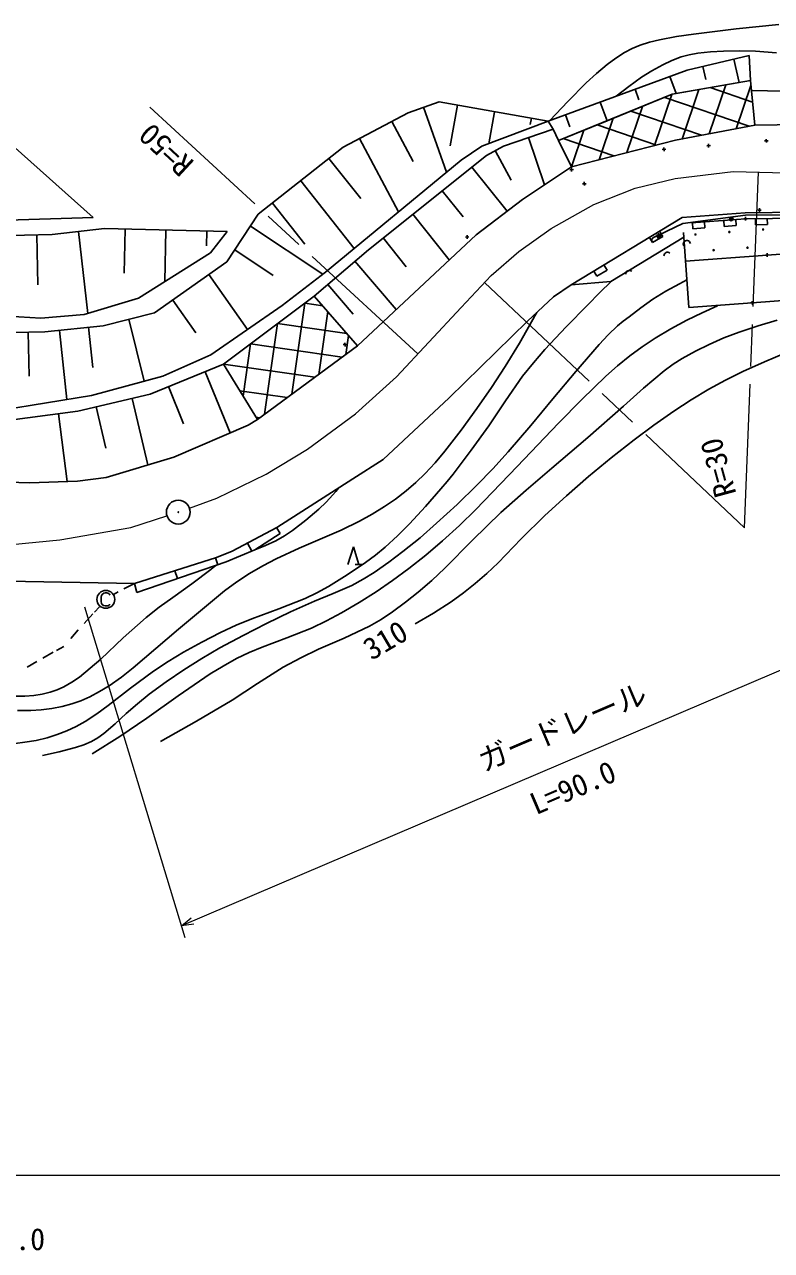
# Model space of a CAD drawing. Units: millimetres, scale not verified. Extents: x 40000 to 680000, y 20000 to 380000.
# Drawn here: x 469235 to 531596, y 198715 to 301087 of the extents above; entities that cross this region are included whole.
import ezdxf
from ezdxf.enums import TextEntityAlignment as Align

# ---------------------------------------------------------------- set-up
doc = ezdxf.new("R2010")
doc.units = ezdxf.units.MM
doc.header["$LTSCALE"] = 1000
doc.linetypes.add('CHAIN', pattern=[18.5, 12, -1.5, 3.5, -1.5])
for name, color, linetype, lineweight in [('M-BGD', 7, 'Continuous', 25), ('M-BMK', 2, 'CHAIN', 13), ('M-BMK-HTXT', 7, 'Continuous', 13), ('M-BMK-SRVR', 3, 'Continuous', 25), ('M-SUV', 7, 'Continuous', 13)]:
    doc.layers.add(name, color=color, linetype=linetype, lineweight=lineweight)
doc.styles.add('ＭＳ ゴシック', font='')
doc.styles.get('ＭＳ ゴシック').set_extended_font_data('MS Gothic')

msp = doc.modelspace()

# ---------------------------------------------------------------- linework, layer by layer
at = {"layer": 'M-BGD'}
for p, q in [((528651, 300716), (532211, 301087)), ((522241, 299822), (523664, 300083)), ((523664, 300083), (525096, 300284)), ((525096, 300284), (528651, 300716)), ((519339, 298745), (519973, 299080)), ((519973, 299080), (520632, 299360)), ((520632, 299360), (521426, 299620)), ((521426, 299620), (522241, 299822)), ((517891, 297755), (518594, 298273)), ((518594, 298273), (519339, 298745)), ((522537, 297726), (523279, 298076)), ((523279, 298076), (524051, 298375)), ((524051, 298375), (524732, 298564)), ((524564, 297284), (529747, 298489)), ((524732, 298564), (525438, 298698)), ((525438, 298698), (526504, 298816)), ((526504, 298816), (527587, 298875)), ((527587, 298875), (528928, 298893)), ((528451, 298188), (528900, 296254)), ((528928, 298893), (530274, 298851)), ((529747, 298489), (529837, 296421)), ((530274, 298851), (532027, 298710)), ((512939, 293017), (524564, 297284)), ((516134, 296217), (516991, 297008)), ((516991, 297008), (517891, 297755)), ((520746, 296691), (521621, 297231)), ((521621, 297231), (522537, 297726)), ((525860, 297585), (526111, 296507)), ((514596, 294666), (516134, 296217)), ((518638, 295109), (519675, 295924)), ((519675, 295924), (520746, 296691)), ((523111, 296751), (523637, 295319)), ((529837, 296421), (523314, 295261)), ((523637, 295319), (529837, 296421)), ((526390, 291954), (527791, 296057)), ((528650, 292383), (529881, 295988)), ((529837, 296421), (530214, 292679)), ((523314, 295261), (513814, 291397)), ((517874, 293049), (523314, 295261)), ((520205, 295684), (520528, 294803)), ((521829, 290975), (523289, 295251)), ((529747, 292591), (522680, 295004)), ((523314, 295261), (523637, 295319)), ((524130, 291525), (525541, 295657)), ((530019, 294611), (526472, 295822)), ((529923, 295567), (535035, 295480)), ((501261, 293722), (503845, 294626)), ((502553, 294174), (504453, 288746)), ((503845, 294626), (512939, 293017)), ((505386, 294354), (504784, 290954)), ((508467, 293808), (507994, 291137)), ((513105, 293077), (514596, 294666)), ((517298, 294617), (517874, 293049)), ((519515, 290387), (520835, 294253)), ((525768, 291836), (519856, 293855)), ((495836, 290837), (501261, 293722)), ((499905, 293001), (501681, 289661)), ((507405, 290923), (512939, 293017)), ((511549, 293263), (511454, 292728)), ((512939, 293017), (513379, 292345)), ((513814, 291397), (517874, 293049)), ((514392, 293550), (514759, 292549)), ((517201, 289799), (518381, 293255)), ((509233, 290937), (513379, 292345)), ((513379, 292345), (513814, 291397)), ((514887, 289212), (515927, 292257)), ((521984, 291015), (517031, 292706)), ((530214, 292679), (523595, 291424)), ((530214, 292679), (534540, 292741)), ((468191, 291007), (474972, 284962)), ((488753, 285237), (495836, 290837)), ((497192, 291558), (500446, 285439)), ((507405, 290923), (505682, 289760)), ((507812, 290162), (509233, 290937)), ((511306, 291641), (512643, 287702)), ((514887, 289212), (513814, 291397)), ((518435, 290113), (514206, 291557)), ((523595, 291424), (514887, 289212)), ((522614, 290811), (522624, 290511)), ((526193, 290961), (526493, 290972)), ((526338, 291116), (526348, 290817)), ((531022, 291370), (531322, 291381)), ((531167, 291525), (531178, 291225)), ((505682, 289760), (494357, 280416)), ((494655, 289903), (497308, 286548)), ((497950, 282282), (507812, 290162)), ((508544, 290510), (509869, 288081)), ((522469, 290656), (522769, 290666)), ((506579, 289177), (509523, 285493)), ((514887, 289212), (510813, 286470)), ((514756, 288966), (515056, 288977)), ((514901, 289121), (514911, 288822)), ((492294, 288037), (496755, 282394)), ((515827, 287781), (516127, 287792)), ((515971, 287937), (515982, 287637)), ((504114, 287207), (505850, 285035)), ((489933, 286170), (492633, 282755)), ((510813, 286470), (506935, 283532)), ((530593, 285740), (530603, 285440)), ((474972, 284962), (463980, 284628)), ((486126, 281275), (488753, 285237)), ((501648, 285237), (504692, 281428)), ((514866, 279340), (524147, 284975)), ((529407, 285365), (524147, 284975)), ((529415, 285165), (524185, 284463)), ((529428, 284865), (524932, 284532)), ((526031, 284112), (525994, 284610)), ((527618, 284731), (527655, 284232)), ((528653, 284306), (528616, 284805)), ((529278, 284860), (529578, 284870)), ((539999, 285458), (529407, 285365)), ((540001, 285258), (529415, 285165)), ((529423, 285015), (529433, 284715)), ((540004, 284958), (529428, 284865)), ((530250, 284872), (530254, 284372)), ((530448, 285585), (530748, 285595)), ((531254, 284381), (531250, 284881)), ((471555, 283543), (475923, 284042)), ((473739, 283792), (474520, 276958)), ((475923, 284042), (486149, 283805)), ((477627, 284002), (477542, 280314)), ((481036, 283924), (480936, 279616)), ((484445, 283845), (484416, 282613)), ((486149, 283805), (484756, 282018)), ((488096, 284246), (494134, 280243)), ((522151, 283651), (522162, 283351)), ((524185, 284463), (522156, 283501)), ((522514, 283398), (522254, 283825)), ((524240, 283728), (524705, 277448)), ((524996, 284536), (525033, 284038)), ((525033, 284038), (526031, 284112)), ((527655, 284232), (528653, 284306)), ((530254, 284372), (531254, 284381)), ((463806, 283392), (471555, 283543)), ((470263, 283517), (470344, 279360)), ((506935, 283532), (497046, 274259)), ((499183, 283267), (501103, 280864)), ((506040, 283344), (506339, 283354)), ((506184, 283499), (506195, 283199)), ((524269, 283330), (518195, 279642)), ((521400, 283306), (521659, 282879)), ((521607, 283072), (521611, 283129)), ((521616, 283019), (521607, 283072)), ((521611, 283129), (521623, 283170)), ((521631, 282975), (521616, 283019)), ((521623, 283170), (521645, 283217)), ((521645, 283217), (521677, 283257)), ((521659, 282879), (522514, 283398)), ((521677, 283257), (521712, 283286)), ((521712, 283286), (521750, 283308)), ((521750, 283308), (521976, 283415)), ((522156, 283501), (521976, 283415)), ((522007, 283496), (522306, 283506)), ((484756, 282018), (478738, 278234)), ((486783, 282266), (490003, 280131)), ((493429, 278406), (497950, 282282)), ((531237, 281839), (524417, 281333)), ((531087, 281834), (531387, 281844)), ((531232, 281989), (531243, 281689)), ((533456, 281986), (531237, 281839)), ((480097, 277012), (486126, 281275)), ((496820, 281313), (500273, 277284)), ((517019, 280061), (517873, 280580)), ((517873, 280580), (517614, 281008)), ((484619, 280209), (487860, 275625)), ((494357, 280416), (490740, 277617)), ((514866, 279340), (518194, 279642)), ((516759, 280489), (517019, 280061)), ((517247, 278675), (518236, 279662)), ((523930, 279440), (524232, 279598)), ((524232, 279598), (524534, 279756)), ((494559, 279375), (496683, 276897)), ((513385, 278349), (514866, 279340)), ((516260, 277685), (517247, 278675)), ((521685, 278152), (522787, 278818)), ((522787, 278818), (523930, 279440)), ((478738, 278234), (474217, 276867)), ((481605, 278078), (483536, 275346)), ((490740, 277617), (484783, 273497)), ((485840, 272722), (493429, 278406)), ((491542, 270215), (492632, 277809)), ((492632, 277809), (494138, 277593)), ((493429, 278406), (497046, 274259)), ((511220, 276313), (513385, 278349)), ((514446, 275838), (516260, 277685)), ((519705, 276678), (520678, 277439)), ((520678, 277439), (521685, 278152)), ((529994, 277840), (524705, 277448)), ((525804, 277015), (527089, 277607)), ((529844, 277835), (530144, 277845)), ((529989, 277990), (529999, 277690)), ((533303, 278095), (529994, 277840)), ((470590, 276578), (462907, 277033)), ((474217, 276867), (470590, 276578)), ((475791, 275935), (480097, 277012)), ((477944, 276474), (479236, 271307)), ((493801, 271874), (494553, 277117)), ((510548, 274480), (511675, 276460)), ((511675, 276460), (511841, 276756)), ((511841, 276756), (512007, 277053)), ((519218, 276306), (519705, 276678)), ((524543, 276389), (525804, 277015)), ((462656, 275253), (470925, 275419)), ((469547, 275391), (469621, 271718)), ((470925, 275419), (475791, 275935)), ((472142, 275548), (472756, 269762)), ((474575, 275806), (474933, 272435)), ((489284, 268556), (490368, 276113)), ((490368, 276113), (496153, 275283)), ((504693, 269911), (511220, 276313)), ((512673, 273946), (514446, 275838)), ((517962, 275161), (518755, 275916)), ((518755, 275916), (519218, 276306)), ((521893, 274885), (523203, 275663)), ((523203, 275663), (524543, 276389)), ((527631, 274912), (528898, 275402)), ((528898, 275402), (530474, 275925)), ((530474, 275925), (532077, 276393)), ((487480, 270064), (488104, 274418)), ((488104, 274418), (495766, 273318)), ((495843, 274358), (496143, 274369)), ((495988, 274514), (495998, 274214)), ((496059, 273533), (496288, 275128)), ((509375, 272542), (510548, 274480)), ((515251, 272110), (517214, 274367)), ((517214, 274367), (517962, 275161)), ((520805, 274173), (521893, 274885)), ((525255, 273813), (526387, 274367)), ((526387, 274367), (527631, 274912)), ((484783, 273497), (480778, 271732)), ((497046, 274259), (488683, 268114)), ((511717, 272844), (512673, 273946)), ((518736, 272590), (519761, 273418)), ((519761, 273418), (520805, 274173)), ((524151, 273206), (525255, 273813)), ((531004, 272928), (532843, 273697)), ((479726, 270224), (485840, 272722)), ((485840, 272722), (493465, 271628)), ((488683, 268114), (485840, 272722)), ((508209, 270765), (509375, 272542)), ((510815, 271712), (511717, 272844)), ((517757, 271723), (518736, 272590)), ((522643, 272180), (523376, 272715)), ((523376, 272715), (524151, 273206)), ((529193, 272105), (531004, 272928)), ((480778, 271732), (474836, 270095)), ((484312, 272098), (486398, 266991)), ((509378, 269660), (510815, 271712)), ((513340, 269820), (515251, 272110)), ((515762, 269786), (517757, 271723)), ((520920, 270721), (522643, 272180)), ((526358, 270631), (527761, 271395)), ((527761, 271395), (529193, 272105)), ((481254, 270849), (482520, 267750)), ((487208, 270505), (491164, 269938)), ((506990, 269019), (508209, 270765)), ((519243, 269222), (520920, 270721)), ((524887, 269744), (526358, 270631)), ((474836, 270095), (467300, 268889)), ((473697, 268803), (479726, 270224)), ((478218, 269869), (479530, 264306)), ((499166, 264758), (504693, 269911)), ((507994, 267579), (509378, 269660)), ((511501, 267594), (513340, 269820)), ((513811, 267808), (515762, 269786)), ((523456, 268810), (524887, 269744)), ((467151, 267942), (473697, 268803)), ((472060, 268588), (472806, 262919)), ((475204, 269159), (476018, 265703)), ((488575, 268289), (488864, 268247)), ((505683, 267219), (506990, 269019)), ((516265, 266611), (519243, 269222)), ((521768, 267629), (523456, 268810)), ((487907, 267641), (481706, 264971)), ((488683, 268114), (487907, 267641)), ((504333, 265461), (505683, 267219)), ((506534, 265539), (507994, 267579)), ((509624, 265414), (511501, 267594)), ((510369, 264192), (513811, 267808)), ((520122, 266404), (521768, 267629)), ((513251, 264047), (516265, 266611)), ((518202, 264896), (520122, 266404)), ((503521, 264497), (504333, 265461)), ((505026, 263534), (506534, 265539)), ((508333, 263996), (509624, 265414)), ((481706, 264971), (476065, 263248)), ((496658, 263160), (499166, 264758)), ((502673, 263583), (503521, 264497)), ((506919, 260595), (510369, 264192)), ((516322, 263344), (518202, 264896)), ((476065, 263248), (473654, 262947)), ((490287, 259100), (496658, 263160)), ((501904, 262841), (502673, 263583)), ((504510, 262921), (505026, 263534)), ((507006, 262626), (508333, 263996)), ((511111, 262214), (513251, 264047)), ((514478, 261735), (516322, 263344)), ((469649, 262818), (460938, 263089)), ((473654, 262947), (469649, 262818)), ((494986, 261808), (495216, 262093)), ((495216, 262093), (495439, 262384)), ((500211, 261464), (501100, 262149)), ((501100, 262149), (501904, 262841)), ((502705, 260828), (503991, 262309)), ((503991, 262309), (504510, 262921)), ((505342, 261009), (507006, 262626)), ((509011, 260336), (511111, 262214)), ((493815, 260612), (494423, 261189)), ((494423, 261189), (494986, 261808)), ((499286, 260828), (500211, 261464)), ((512672, 260079), (514478, 261735)), ((492731, 259701), (493815, 260612)), ((497189, 259615), (498251, 260195)), ((498251, 260195), (499286, 260828)), ((501377, 259390), (502705, 260828)), ((503642, 259441), (505342, 261009)), ((505541, 259261), (506919, 260595)), ((506648, 258041), (509011, 260336)), ((510692, 258127), (512672, 260079)), ((486570, 257101), (490287, 259100)), ((490571, 258577), (490265, 259088)), ((491618, 258843), (492731, 259701)), ((495664, 258872), (497189, 259615)), ((500382, 258396), (501377, 259390)), ((502255, 258235), (503642, 259441)), ((504122, 257971), (505541, 259261)), ((488450, 257224), (490571, 258577)), ((490218, 257966), (490932, 258378)), ((490932, 258378), (491618, 258843)), ((492172, 257354), (494120, 258186)), ((494120, 258186), (495664, 258872)), ((499352, 257451), (500382, 258396)), ((500828, 257074), (502255, 258235)), ((504327, 255704), (506648, 258041)), ((508765, 256142), (510692, 258127)), ((485251, 256570), (486570, 257101)), ((486062, 256206), (488450, 257224)), ((487849, 257789), (488208, 257121)), ((488462, 257232), (489349, 257570)), ((489349, 257570), (490218, 257966)), ((490255, 256469), (492172, 257354)), ((496241, 255984), (496698, 257480)), ((496698, 257480), (497156, 255984)), ((498540, 256776), (499352, 257451)), ((499644, 256182), (500828, 257074)), ((502731, 256784), (504122, 257971)), ((478412, 254416), (485251, 256570)), ((478614, 253667), (486062, 256206)), ((485179, 256548), (485387, 255976)), ((489123, 255879), (490255, 256469)), ((496169, 255133), (497698, 256154)), ((496844, 255984), (497444, 255984)), ((497698, 256154), (498540, 256776)), ((498424, 255337), (499644, 256182)), ((501309, 255649), (502731, 256784)), ((507835, 255250), (508765, 256142)), ((481785, 255478), (482008, 254824)), ((483210, 254396), (484776, 255586)), ((484776, 255586), (484982, 255745)), ((484982, 255745), (485195, 255910)), ((486971, 254549), (488031, 255241)), ((488031, 255241), (489123, 255879)), ((494613, 254167), (496169, 255133)), ((497505, 254767), (498424, 255337)), ((499968, 254655), (501309, 255649)), ((503236, 254674), (504327, 255704)), ((506871, 254407), (507835, 255250)), ((467825, 254603), (478412, 254416)), ((477523, 253969), (478412, 254416)), ((478412, 254416), (478614, 253667)), ((481609, 253255), (483210, 254396)), ((485943, 253805), (486971, 254549)), ((493653, 253635), (494613, 254167)), ((495009, 253564), (496558, 254250)), ((496558, 254250), (497505, 254767)), ((498600, 253717), (499968, 254655)), ((502104, 253689), (503236, 254674)), ((505882, 253624), (506871, 254407)), ((475661, 253417), (475631, 253267)), ((475631, 253267), (475631, 252900)), ((475631, 252900), (475661, 252742)), ((475732, 253522), (475661, 253417)), ((475852, 253605), (475732, 253522)), ((475968, 253627), (475852, 253605)), ((476115, 253627), (475968, 253627)), ((476201, 253605), (476115, 253627)), ((476272, 253564), (476201, 253605)), ((476325, 253511), (476272, 253564)), ((476355, 253440), (476325, 253511)), ((476666, 253504), (477043, 253727)), ((480476, 252441), (481609, 253255)), ((482103, 250595), (485943, 253805)), ((490458, 252288), (492666, 253158)), ((491432, 252032), (493443, 252937)), ((492666, 253158), (493653, 253635)), ((493443, 252937), (495009, 253564)), ((497163, 252811), (498600, 253717)), ((501041, 252839), (502104, 253689)), ((503371, 251938), (504857, 252890)), ((504857, 252890), (505882, 253624)), ((474209, 251082), (474950, 251874)), ((475087, 252024), (475499, 252475)), ((475661, 252742), (475717, 252649)), ((475717, 252649), (475826, 252570)), ((475826, 252570), (475961, 252540)), ((475961, 252540), (476103, 252540)), ((476103, 252540), (476212, 252551)), ((476212, 252551), (476268, 252585)), ((476268, 252585), (476321, 252634)), ((476321, 252634), (476343, 252686)), ((479378, 251579), (480476, 252441)), ((488222, 251473), (490458, 252288)), ((489445, 251072), (491432, 252032)), ((494454, 251298), (495700, 251960)), ((495700, 251960), (497163, 252811)), ((499005, 251417), (499948, 252043)), ((499948, 252043), (501041, 252839)), ((501853, 251037), (503371, 251938)), ((477469, 249862), (479378, 251579)), ((485594, 250320), (486891, 250922)), ((486891, 250922), (488222, 251473)), ((487485, 250076), (489445, 251072)), ((493190, 250694), (494454, 251298)), ((495923, 249857), (498031, 250842)), ((498031, 250842), (499005, 251417)), ((473114, 249815), (473715, 250553)), ((475604, 248105), (477469, 249862)), ((478310, 247363), (482103, 250595)), ((484038, 249519), (485594, 250320)), ((485552, 249027), (487485, 250076)), ((489072, 249097), (491141, 249867)), ((491141, 249867), (493190, 250694)), ((493791, 248927), (495923, 249857)), ((471913, 248816), (472514, 249146)), ((482509, 248665), (484038, 249519)), ((484032, 248142), (485552, 249027)), ((487996, 248647), (489072, 249097)), ((492304, 248197), (493791, 248927)), ((469460, 247413), (470266, 247894)), ((470768, 248176), (471639, 248666)), ((474726, 247327), (475604, 248105)), ((480010, 247098), (481239, 247904)), ((481239, 247904), (482509, 248665)), ((482544, 247206), (484032, 248142)), ((485815, 247521), (486944, 248141)), ((486944, 248141), (487996, 248647)), ((490842, 247412), (492304, 248197)), ((473812, 246597), (474726, 247327)), ((477318, 246592), (478310, 247363)), ((478093, 245681), (480010, 247098)), ((481067, 246202), (482544, 247206)), ((482071, 245028), (484724, 246854)), ((484724, 246854), (485815, 247521)), ((488691, 246068), (490842, 247412)), ((471962, 245527), (472523, 245785)), ((472523, 245785), (473182, 246165)), ((473182, 246165), (473812, 246597)), ((475501, 245380), (476293, 245870)), ((476293, 245870), (477318, 246592)), ((479635, 245157), (481067, 246202)), ((486574, 244675), (488691, 246068)), ((468526, 245011), (469264, 245007)), ((469264, 245007), (470004, 245064)), ((470004, 245064), (470699, 245166)), ((470699, 245166), (471389, 245328)), ((471389, 245328), (471962, 245527)), ((473949, 244624), (474689, 244950)), ((474689, 244950), (475501, 245380)), ((476208, 244213), (478093, 245681)), ((478661, 244374), (479635, 245157)), ((479454, 243153), (482071, 245028)), ((483597, 242921), (486574, 244675)), ((468655, 243805), (469756, 243801)), ((469756, 243801), (470635, 243851)), ((470635, 243851), (471519, 243964)), ((471519, 243964), (472365, 244132)), ((472365, 244132), (473195, 244359)), ((473195, 244359), (473949, 244624)), ((475260, 243527), (476208, 244213)), ((477727, 243547), (478661, 244374)), ((473537, 242473), (474286, 242897)), ((474286, 242897), (475260, 243527)), ((475870, 241872), (476810, 242679)), ((476810, 242679), (477727, 243547)), ((477183, 241640), (479454, 243153)), ((480586, 241217), (483597, 242921)), ((471117, 241534), (471950, 241792)), ((471950, 241792), (472770, 242109)), ((472770, 242109), (473537, 242473)), ((474878, 240177), (477183, 241640)), ((475361, 241513), (475870, 241872)), ((468448, 241062), (469261, 241153)), ((469261, 241153), (470197, 241314)), ((470197, 241314), (471117, 241534)), ((472121, 240348), (473503, 240702)), ((473503, 240702), (474179, 240930)), ((474179, 240930), (474828, 241211)), ((474828, 241211), (475361, 241513)), ((470745, 240057), (472121, 240348))]:
    msp.add_line(p, q, dxfattribs=at)
for centre, radius in [((528236, 284856), 149), ((528236, 284856), 132), ((528236, 284856), 115), ((528236, 284856), 96.7), ((528236, 284856), 79.5), ((528236, 284856), 58.5), ((528236, 284856), 40.5), ((528236, 284856), 23.3), ((528236, 284856), 4.5), ((525256, 283553), 49.8), ((528076, 283762), 49.8), ((530897, 283971), 49.8), ((522220, 283366), 149), ((522220, 283366), 132), ((522220, 283366), 115), ((522220, 283366), 96.7), ((522220, 283366), 79.5), ((522220, 283366), 58.5), ((522220, 283366), 40.5), ((522220, 283366), 23.3), ((522220, 283366), 4.5), ((526771, 282247), 49.8), ((529591, 282456), 49.8), ((482075, 260372), 30), ((476025, 253083), 746)]:
    msp.add_circle(centre, radius, dxfattribs=at)
for centre, start, end in [((524530, 282755), 10.68359, 218.86621), ((522920, 281776), 50.78528, 180.61517), ((519726, 280261), 46.59137, 184.80902)]:
    msp.add_arc(centre, 298, start, end, dxfattribs=at)
at = {"layer": 'M-BMK'}
for p, q in [((502078, 273577), (479704, 294176)), ((523568, 288240), (528402, 288806)), ((528402, 288806), (571439, 287818)), ((529350, 259053), (530525, 288758)), ((520215, 287413), (523568, 288240)), ((516775, 286063), (520215, 287413)), ((513204, 284060), (516775, 286063)), ((510492, 282124), (513204, 284060)), ((508184, 280121), (510492, 282124)), ((505702, 277464), (508184, 280121)), ((507635, 279533), (529350, 259053)), ((500302, 271673), (505702, 277464)), ((496862, 268581), (500302, 271673)), ((492856, 265620), (496862, 268581)), ((489416, 263529), (492856, 265620)), ((485279, 261526), (489416, 263529)), ((483016, 260711), (485279, 261526)), ((478100, 259097), (481123, 260067)), ((472178, 258052), (478100, 259097)), ((468172, 257660), (472178, 258052))]:
    msp.add_line(p, q, dxfattribs=at)
at = {"layer": 'M-BMK-HTXT'}
for p, q in [((482642, 224817), (474266, 252447)), ((541179, 250944), (482338, 225822)), ((482350, 225827), (483158, 226482)), ((483382, 225955), (482350, 225827))]:
    msp.add_line(p, q, dxfattribs=at)
at = {"layer": 'M-BMK-SRVR'}
msp.add_circle((482075, 260372), 995, dxfattribs=at)
at = {"layer": 'M-SUV'}
msp.add_line((40000, 205000), (579000, 205000), dxfattribs=at)

# ---------------------------------------------------------------- texts
at = {"layer": 'M-BGD', "style": 'ＭＳ ゴシック'}
for s, rotation, p in [('R=50', 137.3, (483872, 289998)), ('R=30', 105.3, (529206, 262058)), ('310', 30.5, (498488, 247474))]:
    msp.add_text(s, height=1833, rotation=rotation, dxfattribs=at).set_placement(p, align=Align.BOTTOM_LEFT)
at = {"layer": 'M-BMK-HTXT', "style": 'ＭＳ ゴシック'}
for s, p in [('ガードレール', (507810, 238157)), ('L=90.0', (512146, 234549))]:
    msp.add_text(s, height=1833, rotation=23.1, dxfattribs=at).set_placement(p, align=Align.BOTTOM_LEFT)
at = {"layer": 'M-SUV', "style": 'ＭＳ ゴシック'}
msp.add_text('400.0', height=1833, dxfattribs=at).set_placement((464719, 198195), align=Align.BOTTOM_LEFT)

doc.saveas('drawing.dxf')
